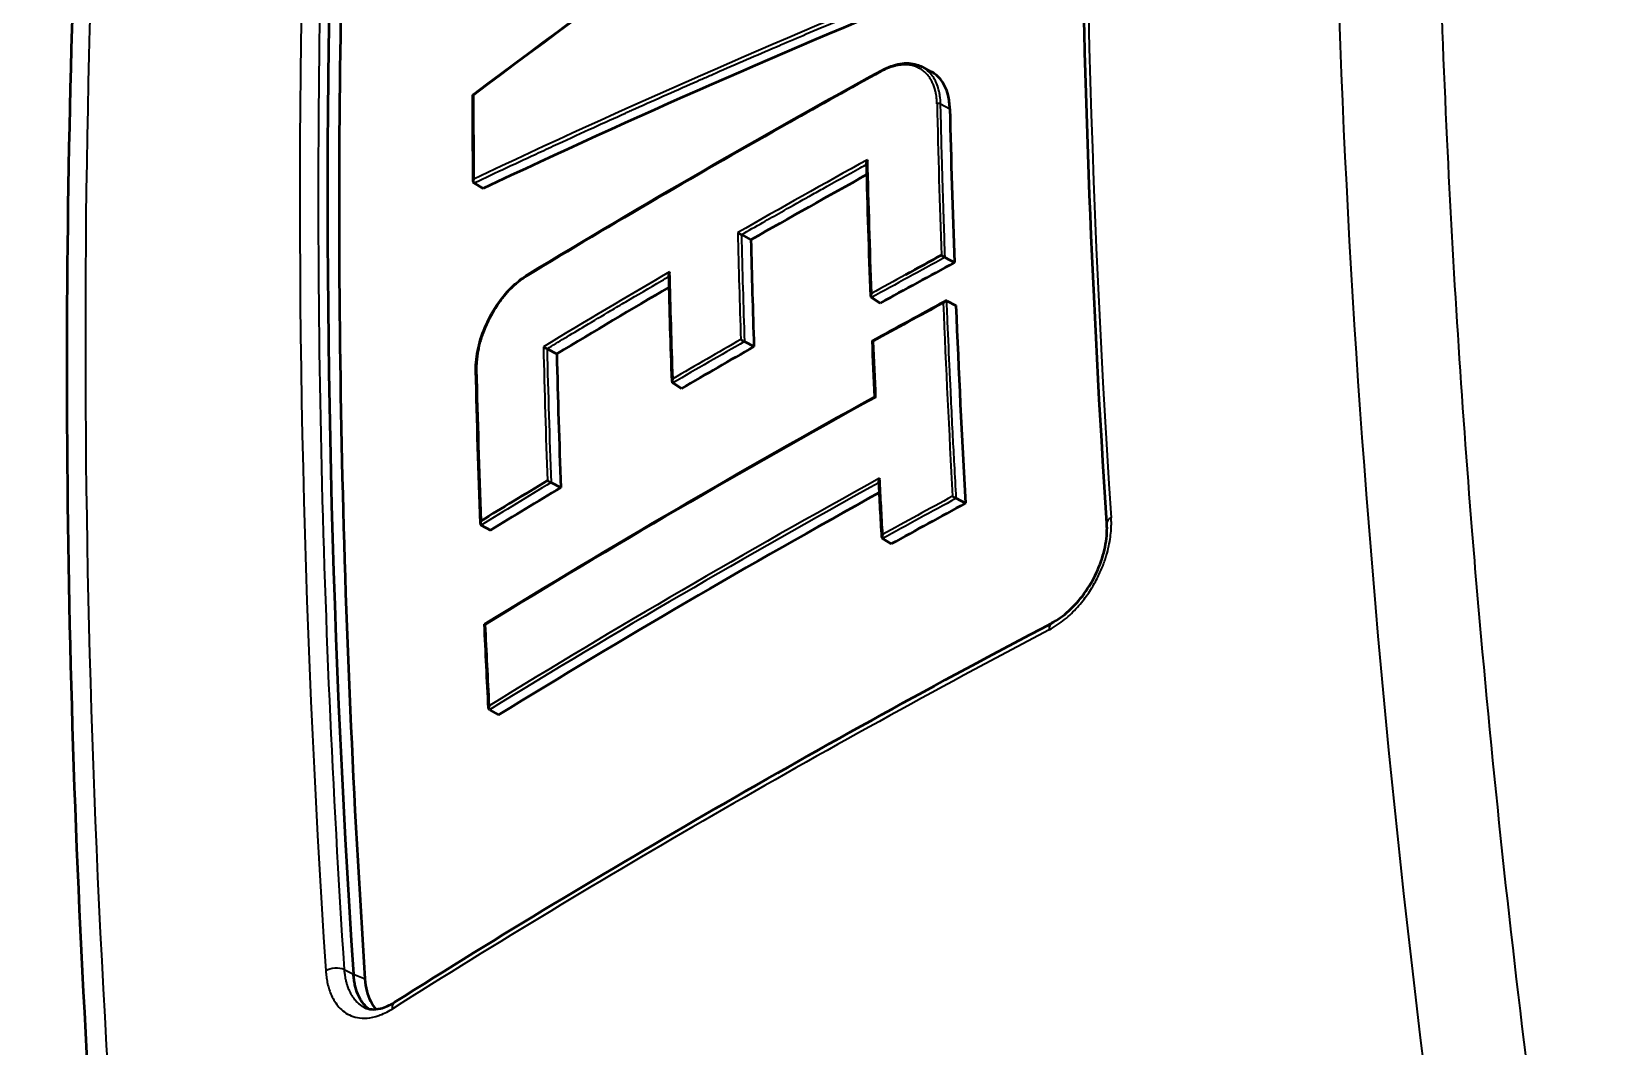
# Model space of a CAD drawing. Header units: millimetres. Extents: x 40 to 2195, y 40 to 1687.
# Drawn here: x 384.2 to 445.6, y 350.1 to 389.5 of the extents above; entities that cross this region are included whole.
import ezdxf

# ---------------------------------------------------------------- set-up
doc = ezdxf.new("R2010")
doc.units = ezdxf.units.MM
doc.header["$LTSCALE"] = 8
doc.layers.add('Visible (ISO)', color=7, linetype='Continuous', lineweight=50)
doc.layers.add('Visible Narrow (ISO)', color=7, linetype='Continuous', lineweight=35)

msp = doc.modelspace()

# ---------------------------------------------------------------- linework, layer by layer
at = {"layer": 'Visible (ISO)'}
for p, q in [((418.703, 388.094), (419.056, 387.907)), ((418.87, 387.984), (418.87, 387.984)), ((401.342, 383.596), (401.697, 383.38)), ((411.702, 381.594), (412.069, 381.392)), ((419.593, 380.715), (419.951, 380.513)), ((416.738, 379.153), (417.073, 378.939)), ((419.658, 379.024), (420.014, 378.853)), ((411.824, 377.451), (412.191, 377.254)), ((404.174, 377.173), (404.55, 376.976)), ((409.043, 375.846), (409.388, 375.636)), ((404.331, 371.99), (404.707, 371.8)), ((420.025, 371.377), (420.383, 371.185)), ((401.625, 370.341), (401.981, 370.138)), ((417.169, 369.814), (417.505, 369.61)), ((401.94, 363.183), (402.295, 362.987)), ((397.097, 351.654), (397.097, 351.654)), ((397.776, 351.38), (397.776, 351.38))]:
    msp.add_line(p, q, dxfattribs=at)
for centre, major_axis, ratio, start_param, end_param in [((717.722, 196.945), (-227.724, 394.43), 0.57735, 0.646719, 0.864446), ((692.378, 224.341), (397.211, -38.447), 0.505475, 2.375229, 2.439367), ((401.404, 386.961), (-0.0999, 0.0498), 0.039473, 5.549792, 6.302786), ((741.531, 210.692), (-227.599, 394.212), 0.57735, 0.812272, 0.828039), ((416.652, 384.456), (-0.07, -0.123), 0.56258, 4.714149, 5.53578), ((401.412, 383.709), (-0.071, -0.113), 0.61775, 4.756208, 6.292357), ((692.199, 216.086), (398.151, -2.07), 0.580829, 2.338459, 2.354229), ((411.632, 381.635), (-0.101, 0.057), 0.010373, 0.820209, 2.346173), ((733.947, 206.313), (-227.698, 394.384), 0.57735, 0.814334, 0.825281), ((692.352, 215.358), (398.148, 2.575), 0.572809, 2.320548, 2.330505), ((692.277, 226.782), (398.742, 14.339), 0.552373, 2.304281, 2.309077), ((419.52, 380.758), (-0.102, 0.058), 0.004606, 0.828958, 2.376175), ((403.469, 379.952), (-0.0518, 0.0855), 0.591215, 6.282773, 6.283152), ((408.992, 380.111), (-0.069, -0.123), 0.570501, 4.728497, 5.515714), ((692.198, 216.085), (398.151, -2.125), 0.580735, 2.365548, 2.381244), ((416.809, 379.275), (-0.07, -0.123), 0.558484, 4.726395, 6.253832), ((419.59, 378.9), (0.07, 0.123), 0.55419, 0.039014, 1.575454), ((741.531, 210.692), (-227.599, 394.212), 0.57735, 0.832412, 0.852503), ((404.105, 377.212), (-0.101, 0.056), 0.022033, 0.789845, 2.325883), ((692.322, 215.505), (398.153, 1.704), 0.574511, 2.348754, 2.358707), ((411.752, 377.493), (-0.102, 0.057), 0.015089, 0.817782, 2.354216), ((416.88, 377.418), (-0.102, 0.058), 0.011135, 6.2763, 6.289868), ((416.88, 377.418), (-0.102, 0.058), 0.011135, 0.006874, 0.836955), ((726.363, 201.935), (-227.652, 394.305), 0.57735, 0.814339, 0.828029), ((401.52, 376.332), (-0.1, -0.0023), 0.561628, 6.282791, 6.283184), ((409.113, 375.969), (-0.068, -0.124), 0.567267, 4.723129, 6.259927), ((416.971, 375.252), (-0.103, 0.058), 0.013268, 0.008071, 0.840872), ((692.356, 215.36), (398.147, 2.717), 0.57305, 2.374242, 2.384199), ((692.277, 226.782), (398.742, 14.339), 0.552373, 2.358128, 2.363016), ((404.262, 372.031), (-0.102, 0.055), 0.027928, 0.810087, 2.335893), ((417.122, 372.117), (-0.069, -0.123), 0.552846, 4.722475, 5.559133), ((692.277, 226.782), (398.742, 14.339), 0.552373, 2.363016, 2.367489), ((692.317, 205.914), (397.649, -0.004), 0.577357, 2.335388, 2.38816), ((692.641, 214.054), (398.014, 10.654), 0.558105, 2.309042, 2.318999), ((419.95, 371.42), (-0.103, 0.058), 0.015075, 0.857784, 2.393826), ((401.693, 370.465), (-0.067, -0.125), 0.574329, 4.71996, 6.267139), ((417.239, 369.937), (-0.068, -0.124), 0.551149, 4.724542, 6.26058), ((401.856, 366.443), (-0.103, 0.054), 0.036601, 6.261648, 7.083529), ((423.959, 366.105), (-0.233, 0.442), 0.550686, 0.00004, 0.000109), ((402.006, 363.307), (-0.066, -0.125), 0.568869, 4.736245, 6.272288)]:
    msp.add_ellipse(centre, major_axis=major_axis, ratio=ratio, start_param=start_param, end_param=end_param, dxfattribs=at)
for points, knots in [([(425.857, 370.412), (424.731, 387.488), (424.55, 404.142), (425.807, 430.394), (426.685, 440.393), (427.945, 450.102)], [0, 0, 0, 0, 6.052366, 6.052366, 9.921627, 9.921627, 9.921627, 9.921627]), ([(389.441, 315.745), (387.277, 333.334), (386.018, 350.579), (385.342, 383.905), (385.921, 400.061), (388.508, 426.858), (390.098, 437.858), (392.172, 448.43)], [0, 0, 0, 0, 6.038651, 6.038651, 12.069741, 12.069741, 16.50056, 16.50056, 16.50056, 16.50056]), ([(397.135, 352.752), (396.213, 366.723), (395.926, 380.375), (396.622, 406.921), (397.605, 419.796), (399.219, 432.215)], [-9.905789, -9.905789, -9.905789, -9.905789, -4.95291, -4.95291, -0.00002, -0.00002, -0.00002, -0.00002]), ([(417.138, 387.959), (417.377, 388.091), (417.621, 388.179), (418.081, 388.252), (418.303, 388.239), (418.571, 388.155), (418.639, 388.127), (418.703, 388.093)], [0, 0, 0, 0, 0.0977823, 0.0977823, 0.1938618, 0.1938618, 0.2277757, 0.2277757, 0.2277757, 0.2277757]), ([(419.775, 386.471), (419.77, 386.659), (419.747, 386.835), (419.707, 386.998), (419.676, 387.121), (419.635, 387.235), (419.584, 387.341), (419.568, 387.374), (419.551, 387.406), (419.533, 387.437), (419.457, 387.567), (419.366, 387.678), (419.261, 387.768), (419.208, 387.812), (419.152, 387.852), (419.093, 387.886), (419.081, 387.893), (419.069, 387.9), (419.056, 387.907)], [0.000001, 0.000001, 0.000001, 0.000001, 0.0680219, 0.0680219, 0.0680219, 0.1196177, 0.1196177, 0.1196177, 0.1359044, 0.1359044, 0.1359044, 0.2038968, 0.2038968, 0.2038968, 0.237701, 0.237701, 0.237701, 0.2445835, 0.2445835, 0.2445835, 0.2445835]), ([(401.42, 376.331), (401.414, 376.605), (401.446, 376.903), (401.581, 377.499), (401.683, 377.805), (401.943, 378.388), (402.104, 378.673), (402.464, 379.189), (402.668, 379.426), (403.053, 379.787), (403.235, 379.927), (403.417, 380.038)], [0.0001729, 0.0001729, 0.0001729, 0.0001729, 0.0982136, 0.0982136, 0.1944993, 0.1944993, 0.2904692, 0.2904692, 0.3862895, 0.3862895, 0.4645523, 0.4645523, 0.4645523, 0.4645523]), ([(423.725, 366.547), (423.946, 366.663), (424.172, 366.824), (424.596, 367.208), (424.799, 367.436), (425.161, 367.935), (425.324, 368.213), (425.589, 368.786), (425.693, 369.088), (425.83, 369.673), (425.865, 369.963), (425.863, 370.291), (425.861, 370.352), (425.857, 370.412)], [0, 0, 0, 0, 0.0948253, 0.0948253, 0.1880271, 0.1880271, 0.2825819, 0.2825819, 0.3779728, 0.3779728, 0.473087, 0.473087, 0.4954061, 0.4954061, 0.4954061, 0.4954061]), ([(397.265, 351.594), (397.259, 351.599), (397.252, 351.604), (397.164, 351.676), (397.09, 351.755), (396.999, 351.88), (396.976, 351.916), (396.914, 352.018), (396.879, 352.089), (396.8, 352.275), (396.763, 352.396), (396.72, 352.59), (396.708, 352.657), (396.688, 352.794), (396.681, 352.864), (396.676, 352.936)], [0.2615964, 0.2615964, 0.2615964, 0.2615964, 0.265608, 0.265608, 0.3174704, 0.3174704, 0.3369302, 0.3369302, 0.3709684, 0.3709684, 0.4219804, 0.4219804, 0.447385, 0.447385, 0.4727519, 0.4727519, 0.4727519, 0.4727519]), ([(397.553, 351.579), (397.479, 351.664), (397.413, 351.763), (397.294, 351.997), (397.244, 352.132), (397.17, 352.427), (397.146, 352.586), (397.135, 352.752)], [-0.1729625, -0.1729625, -0.1729625, -0.1729625, -0.118523, -0.118523, -0.0591371, -0.0591371, -0.0000082, -0.0000082, -0.0000082, -0.0000082]), ([(397.097, 351.654), (397.184, 351.611), (397.278, 351.585), (397.485, 351.569), (397.597, 351.578), (397.887, 351.647), (398.078, 351.729), (398.272, 351.852)], [0, 0, 0, 0, 0.0723928, 0.0723928, 0.1392666, 0.1392666, 0.2321077, 0.2321077, 0.2321077, 0.2321077])]:
    msp.add_open_spline(points, degree=3, knots=knots, dxfattribs=at)
for points in [[(401.304, 387.011), (407.088, 391.384), (413.073, 395.652), (419.24, 399.804)], [(403.417, 380.038), (407.878, 382.742), (412.454, 385.384), (417.138, 387.96)], [(401.313, 383.659), (401.306, 384.778), (401.303, 385.896), (401.304, 387.01)], [(416.711, 379.21), (416.649, 380.943), (416.596, 382.671), (416.554, 384.393)], [(409.015, 375.906), (408.968, 377.29), (408.928, 378.671), (408.894, 380.049)], [(416.777, 377.476), (417.713, 377.992), (418.653, 378.505), (419.597, 379.017)], [(416.869, 375.31), (416.837, 376.033), (416.806, 376.755), (416.777, 377.476)], [(401.595, 370.403), (401.524, 372.386), (401.466, 374.361), (401.42, 376.33)], [(401.753, 366.497), (406.653, 369.512), (411.695, 372.452), (416.869, 375.31)], [(417.143, 369.869), (417.102, 370.597), (417.063, 371.323), (417.025, 372.049)], [(398.272, 351.852), (406.364, 356.966), (414.865, 361.874), (423.722, 366.545)], [(401.91, 363.243), (401.854, 364.33), (401.801, 365.414), (401.753, 366.497)]]:
    msp.add_open_spline(points, degree=3, dxfattribs=at)
at = {"layer": 'Visible Narrow (ISO)'}
for p, q in [((419.417, 386.665), (419.775, 386.471)), ((396.317, 353.115), (396.676, 352.936)), ((396.677, 352.936), (397.135, 352.752))]:
    msp.add_line(p, q, dxfattribs=at)
for centre, major_axis, ratio, start_param, end_param in [((766.385, 226.783), (-238.777, 385.828), 0.597173, 0.561061, 0.925629), ((747.755, 214.285), (-228.211, 395.272), 0.57735, 0.646831, 0.864399), ((695.693, 185.97), (-215.007, 399.564), 0.556828, 0.595999, 0.960568), ((717.337, 196.723), (228.211, -395.272), 0.57735, 3.788423, 4.005991), ((692.572, 230.162), (-397.334, -43.289), 0.641208, 5.399185, 5.462728), ((692.386, 224.437), (397.81, -38.498), 0.505488, 2.375546, 2.439092), ((692.25, 227.816), (-398.938, -7.008), 0.565401, 5.463433, 5.475767), ((417.186, 387.872), (-0.0482, 0.0876), 0.563138, 0.000253, 0.8084), ((723.631, 200.357), (227.9, -394.735), 0.57735, 3.925476, 3.934202), ((419.347, 386.624), (0.1, 0.0023), 0.561634, 0.775357, 2.310913), ((741.462, 210.652), (-227.9, 394.735), 0.57735, 0.812272, 0.827777), ((692.25, 227.816), (-398.938, -7.008), 0.565401, 5.475767, 5.512069), ((692.258, 227.43), (398.88, 9.77), 0.560557, 2.320016, 2.337579), ((738.822, 209.127), (227.951, -394.822), 0.57735, 3.955675, 3.969367), ((733.866, 206.266), (-227.998, 394.904), 0.57735, 0.814077, 0.825023), ((733.763, 206.406), (-227.828, 394.598), 0.57736, 0.814284, 0.825238), ((692.061, 215.533), (398.23, 2.576), 0.57281, 2.320588, 2.330467), ((403.469, 379.952), (-0.0518, 0.0855), 0.591215, 6.283152, 7.057591), ((692.258, 227.43), (398.88, 9.77), 0.560557, 2.346941, 2.364504), ((731.226, 204.742), (227.998, -394.904), 0.57735, 3.95567, 3.966616), ((692.277, 226.782), (398.742, 14.339), 0.552373, 2.309077, 2.313642), ((691.511, 238.294), (-397.893, -26.275), 0.526665, 5.429704, 5.439071), ((741.462, 210.652), (-227.9, 394.735), 0.57735, 0.83267, 0.852245), ((726.271, 201.881), (-227.951, 394.822), 0.57735, 0.814082, 0.827774), ((692.273, 226.913), (398.774, 13.425), 0.554026, 2.332473, 2.341831), ((692.234, 215.556), (398.532, 1.706), 0.574511, 2.348796, 2.358664), ((738.822, 209.127), (227.951, -394.822), 0.57735, 3.974249, 3.979933), ((726.162, 202.033), (-227.779, 394.498), 0.577371, 0.81428, 0.827978), ((401.52, 376.332), (-0.1, -0.0023), 0.561628, 5.516312, 6.282792), ((723.631, 200.357), (227.9, -394.735), 0.57735, 3.953865, 3.96937), ((692.298, 209.043), (-398.441, 0.001), 0.577351, 5.475513, 5.529438), ((692.107, 215.494), (398.309, 2.717), 0.57305, 2.374282, 2.384159), ((692.317, 205.984), (398.255, 0), 0.57735, 2.333909, 2.387859), ((692.316, 205.907), (398.151, 0), 0.577351, 2.33424, 2.388111), ((738.822, 209.127), (227.951, -394.822), 0.57735, 3.988137, 3.993824), ((692.441, 214.168), (398.227, 10.66), 0.558106, 2.309083, 2.318959), ((692.639, 214.125), (398.617, 10.662), 0.558122, 2.30935, 2.318717), ((426.356, 370.445), (-0.499, -0.033), 0.529984, 5.407376, 6.283185), ((692.394, 196.433), (398.503, 0.021), 0.577315, 2.310987, 2.40134), ((723.631, 200.357), (227.9, -394.735), 0.57735, 3.979945, 3.988151), ((423.959, 366.105), (-0.233, 0.442), 0.550686, 0.000111, 0.893752), ((395.976, 352.905), (-0.499, -0.033), 0.529989, 3.925505, 5.515199), ((398.539, 351.429), (-0.267, 0.423), 0.602836, 0, 0.848357)]:
    msp.add_ellipse(centre, major_axis=major_axis, ratio=ratio, start_param=start_param, end_param=end_param, dxfattribs=at)
for points, knots in [([(445.551, 477.057), (444.39, 471.493), (443.373, 465.826), (442.5, 460.052), (442.491, 459.994), (442.482, 459.935), (442.473, 459.877), (441.594, 454.042), (440.86, 448.099), (440.275, 442.058), (440.168, 440.947), (440.065, 439.833), (439.968, 438.716), (439.535, 433.756), (439.201, 428.733), (438.966, 423.65), (438.857, 421.298), (438.769, 418.933), (438.703, 416.555), (438.594, 412.638), (438.542, 408.688), (438.549, 404.708), (438.554, 401.051), (438.609, 397.367), (438.712, 393.659), (438.79, 390.881), (438.894, 388.088), (439.026, 385.282), (439.262, 380.269), (439.585, 375.213), (439.996, 370.121), (440.121, 368.561), (440.255, 366.996), (440.397, 365.429), (440.978, 359.02), (441.695, 352.556), (442.548, 346.034), (442.584, 345.757), (442.621, 345.479), (442.658, 345.202)], [0.0000012, 0.0000012, 0.0000012, 0.0000012, 0.1414246, 0.1414246, 0.1414246, 0.1428571, 0.1428571, 0.1428571, 0.2857143, 0.2857143, 0.2857143, 0.3119807, 0.3119807, 0.3119807, 0.4285714, 0.4285714, 0.4285714, 0.482534, 0.482534, 0.482534, 0.5714286, 0.5714286, 0.5714286, 0.6530896, 0.6530896, 0.6530896, 0.7142857, 0.7142857, 0.7142857, 0.8236304, 0.8236304, 0.8236304, 0.8571429, 0.8571429, 0.8571429, 0.9941772, 0.9941772, 0.9941772, 0.9999988, 0.9999988, 0.9999988, 0.9999988]), ([(401.342, 383.596), (402.206, 384.005), (403.047, 384.398), (403.862, 384.776), (404.109, 384.89), (404.353, 385.003), (404.595, 385.114), (405.059, 385.328), (405.513, 385.536), (405.96, 385.739), (406.383, 385.932), (406.8, 386.12), (407.21, 386.305), (407.242, 386.32), (407.275, 386.334), (407.307, 386.349), (407.368, 386.376), (407.429, 386.404), (407.489, 386.431), (407.525, 386.447), (407.56, 386.463), (407.595, 386.478), (408.006, 386.663), (408.41, 386.843), (408.812, 387.022), (409.218, 387.203), (409.621, 387.381), (410.023, 387.557), (410.156, 387.616), (410.289, 387.674), (410.422, 387.733), (410.567, 387.796), (410.713, 387.86), (410.858, 387.924), (411.256, 388.097), (411.653, 388.27), (412.053, 388.443), (412.435, 388.608), (412.819, 388.774), (413.206, 388.94), (413.21, 388.942), (413.214, 388.943), (413.218, 388.945), (413.548, 389.086), (413.881, 389.228), (414.217, 389.371), (414.627, 389.545), (415.042, 389.721), (415.465, 389.899), (415.689, 389.993), (415.917, 390.089), (416.146, 390.185), (416.702, 390.417), (417.273, 390.655), (417.858, 390.896), (418.34, 391.095), (418.832, 391.297), (419.333, 391.501)], [0, 0, 0, 0, 0.127896, 0.127896, 0.127896, 0.1666667, 0.1666667, 0.1666667, 0.240897, 0.240897, 0.240897, 0.3112393, 0.3112393, 0.3112393, 0.3167755, 0.3167755, 0.3167755, 0.3272358, 0.3272358, 0.3272358, 0.3333333, 0.3333333, 0.3333333, 0.4042537, 0.4042537, 0.4042537, 0.4761567, 0.4761567, 0.4761567, 0.5, 0.5, 0.5, 0.5261369, 0.5261369, 0.5261369, 0.5976218, 0.5976218, 0.5976218, 0.6659806, 0.6659806, 0.6659806, 0.6666667, 0.6666667, 0.6666667, 0.7248598, 0.7248598, 0.7248598, 0.795667, 0.795667, 0.795667, 0.8333333, 0.8333333, 0.8333333, 0.9245985, 0.9245985, 0.9245985, 1, 1, 1, 1]), ([(419.278, 386.664), (419.277, 386.715), (419.275, 386.765), (419.267, 386.863), (419.261, 386.911), (419.249, 386.999), (419.242, 387.038), (419.225, 387.122), (419.215, 387.166), (419.2, 387.221), (419.197, 387.232), (419.178, 387.296), (419.16, 387.347), (419.12, 387.447), (419.098, 387.495), (419.057, 387.573), (419.039, 387.605), (419.004, 387.661), (418.987, 387.686), (418.928, 387.767), (418.883, 387.819), (418.785, 387.914), (418.732, 387.956), (418.666, 387.999), (418.657, 388.005), (418.639, 388.016), (418.63, 388.021), (418.568, 388.057), (418.511, 388.084), (418.392, 388.127), (418.33, 388.144), (418.236, 388.161), (418.206, 388.165), (418.166, 388.17), (418.157, 388.171), (418.098, 388.175), (418.048, 388.177), (417.945, 388.174), (417.893, 388.17), (417.789, 388.156), (417.736, 388.146), (417.676, 388.132), (417.668, 388.131), (417.628, 388.121), (417.596, 388.112), (417.52, 388.09), (417.477, 388.075), (417.389, 388.042), (417.345, 388.024), (417.258, 387.984), (417.214, 387.963), (417.152, 387.931), (417.135, 387.922), (417.117, 387.913)], [0, 0, 0, 0, 0.040178, 0.040178, 0.080849, 0.080849, 0.115497, 0.115497, 0.156185, 0.156185, 0.166667, 0.166667, 0.21691, 0.21691, 0.267346, 0.267346, 0.303115, 0.303115, 0.333333, 0.333333, 0.405084, 0.405084, 0.477262, 0.477262, 0.489716, 0.489716, 0.5, 0.5, 0.567738, 0.567738, 0.635222, 0.635222, 0.666667, 0.666667, 0.676267, 0.676267, 0.726259, 0.726259, 0.776243, 0.776243, 0.82595, 0.82595, 0.833333, 0.833333, 0.863337, 0.863337, 0.903844, 0.903844, 0.944306, 0.944306, 0.984213, 0.984213, 1, 1, 1, 1]), ([(419.417, 386.665), (419.415, 386.769), (419.407, 386.87), (419.387, 387.009), (419.38, 387.051), (419.36, 387.152), (419.345, 387.21), (419.302, 387.356), (419.271, 387.439), (419.208, 387.571), (419.181, 387.622), (419.133, 387.697), (419.116, 387.723), (419.043, 387.823), (418.982, 387.889), (418.868, 387.989), (418.817, 388.026), (418.755, 388.064), (418.747, 388.069), (418.727, 388.081), (418.715, 388.087), (418.703, 388.093)], [0.0000115, 0.0000115, 0.0000115, 0.0000115, 0.0801953, 0.0801953, 0.1150105, 0.1150105, 0.1666667, 0.1666667, 0.2474355, 0.2474355, 0.302298, 0.302298, 0.3333333, 0.3333333, 0.4241811, 0.4241811, 0.4895035, 0.4895035, 0.5, 0.5, 0.5140122, 0.5140122, 0.5140122, 0.5140122]), ([(419.593, 380.715), (419.577, 381.17), (419.561, 381.631), (419.546, 382.096), (419.543, 382.178), (419.54, 382.261), (419.537, 382.344), (419.534, 382.434), (419.532, 382.525), (419.529, 382.615), (419.518, 382.962), (419.507, 383.31), (419.496, 383.663), (419.487, 383.962), (419.479, 384.264), (419.47, 384.572), (419.47, 384.586), (419.47, 384.6), (419.469, 384.613), (419.456, 385.11), (419.442, 385.622), (419.43, 386.146), (419.425, 386.318), (419.421, 386.491), (419.417, 386.665)], [0, 0, 0, 0, 0.243001, 0.243001, 0.243001, 0.286188, 0.286188, 0.286188, 0.333333, 0.333333, 0.333333, 0.513828, 0.513828, 0.513828, 0.666667, 0.666667, 0.666667, 0.67343, 0.67343, 0.67343, 0.919387, 0.919387, 0.919387, 1, 1, 1, 1]), ([(411.702, 381.594), (411.974, 381.75), (412.25, 381.907), (412.764, 382.199), (413, 382.333), (413.56, 382.65), (413.887, 382.834), (414.26, 383.043), (414.302, 383.067), (414.51, 383.184), (414.68, 383.279), (415.322, 383.638), (415.808, 383.908), (416.39, 384.23), (416.473, 384.276), (416.556, 384.322)], [0, 0, 0, 0, 0.1815328, 0.1815328, 0.3333333, 0.3333333, 0.5385187, 0.5385187, 0.5638259, 0.5638259, 0.6666667, 0.6666667, 0.9491415, 0.9491415, 0.9954973, 0.9954973, 0.9954973, 0.9954973]), ([(403.396, 379.991), (403.354, 379.965), (403.312, 379.937), (403.228, 379.88), (403.186, 379.85), (403.108, 379.791), (403.073, 379.763), (402.997, 379.7), (402.956, 379.664), (402.905, 379.617), (402.894, 379.608), (402.833, 379.551), (402.783, 379.502), (402.684, 379.399), (402.636, 379.345), (402.553, 379.25), (402.52, 379.21), (402.458, 379.134), (402.431, 379.099), (402.339, 378.978), (402.276, 378.889), (402.157, 378.707), (402.099, 378.613), (402.036, 378.5), (402.027, 378.484), (402.01, 378.454), (402.003, 378.44), (401.946, 378.335), (401.9, 378.242), (401.814, 378.055), (401.774, 377.961), (401.72, 377.821), (401.703, 377.777), (401.682, 377.719), (401.678, 377.705), (401.649, 377.62), (401.626, 377.549), (401.585, 377.408), (401.566, 377.337), (401.533, 377.197), (401.519, 377.127), (401.504, 377.049), (401.502, 377.038), (401.493, 376.987), (401.487, 376.946), (401.473, 376.851), (401.467, 376.797), (401.457, 376.69), (401.453, 376.637), (401.448, 376.532), (401.447, 376.481), (401.447, 376.41), (401.447, 376.389), (401.447, 376.369)], [0, 0, 0, 0, 0.040185, 0.040185, 0.080863, 0.080863, 0.115475, 0.115475, 0.156169, 0.156169, 0.166667, 0.166667, 0.216934, 0.216934, 0.267397, 0.267397, 0.303094, 0.303094, 0.333333, 0.333333, 0.405153, 0.405153, 0.477396, 0.477396, 0.489696, 0.489696, 0.5, 0.5, 0.567711, 0.567711, 0.635156, 0.635156, 0.666667, 0.666667, 0.676248, 0.676248, 0.726214, 0.726214, 0.776172, 0.776172, 0.825855, 0.825855, 0.833333, 0.833333, 0.863319, 0.863319, 0.90382, 0.90382, 0.944276, 0.944276, 0.984176, 0.984176, 1, 1, 1, 1]), ([(404.174, 377.173), (404.396, 377.307), (404.622, 377.443), (404.851, 377.58), (405.115, 377.739), (405.383, 377.899), (405.654, 378.061), (405.979, 378.255), (406.31, 378.452), (406.648, 378.652), (406.838, 378.765), (407.031, 378.879), (407.226, 378.994), (407.673, 379.257), (408.135, 379.529), (408.611, 379.807), (408.705, 379.862), (408.8, 379.918), (408.896, 379.973)], [0, 0, 0, 0, 0.1549497, 0.1549497, 0.1549497, 0.3333333, 0.3333333, 0.3333333, 0.5469028, 0.5469028, 0.5469028, 0.6666667, 0.6666667, 0.6666667, 0.9407112, 0.9407112, 0.9407112, 0.9950918, 0.9950918, 0.9950918, 0.9950918]), ([(420.025, 371.377), (420.001, 371.807), (419.977, 372.244), (419.954, 372.686), (419.934, 373.047), (419.915, 373.412), (419.896, 373.779), (419.875, 374.203), (419.853, 374.632), (419.832, 375.067), (419.828, 375.161), (419.823, 375.255), (419.819, 375.35), (419.804, 375.663), (419.789, 375.981), (419.774, 376.304), (419.746, 376.925), (419.718, 377.565), (419.69, 378.221), (419.679, 378.486), (419.668, 378.754), (419.658, 379.024)], [0, 0, 0, 0, 0.183645, 0.183645, 0.183645, 0.333333, 0.333333, 0.333333, 0.506027, 0.506027, 0.506027, 0.543198, 0.543198, 0.543198, 0.666667, 0.666667, 0.666667, 0.904151, 0.904151, 0.904151, 1, 1, 1, 1]), ([(396.317, 353.115), (396.32, 353.073), (396.324, 353.031), (396.331, 352.968), (396.334, 352.948), (396.341, 352.897), (396.346, 352.865), (396.357, 352.802), (396.363, 352.77), (396.379, 352.692), (396.39, 352.646), (396.409, 352.58), (396.414, 352.56), (396.432, 352.502), (396.445, 352.464), (396.469, 352.398), (396.481, 352.369), (396.509, 352.302), (396.527, 352.263), (396.561, 352.197), (396.576, 352.17), (396.613, 352.108), (396.635, 352.073), (396.68, 352.01), (396.701, 351.982), (396.75, 351.923), (396.778, 351.892), (396.835, 351.836), (396.864, 351.81), (396.927, 351.759), (396.96, 351.735), (397.028, 351.691), (397.062, 351.672), (397.097, 351.654)], [0, 0, 0, 0, 0.0567684, 0.0567684, 0.0833333, 0.0833333, 0.125, 0.125, 0.1666667, 0.1666667, 0.2251089, 0.2251089, 0.25, 0.25, 0.2974486, 0.2974486, 0.3333333, 0.3333333, 0.381864, 0.381864, 0.4166667, 0.4166667, 0.4619202, 0.4619202, 0.5, 0.5, 0.5435125, 0.5435125, 0.5833333, 0.5833333, 0.625, 0.625, 0.662182, 0.662182, 0.662182, 0.662182])]:
    msp.add_open_spline(points, degree=3, knots=knots, dxfattribs=at)
for points in [[(398.402, 432.711), (397.595, 426.494), (396.295, 413.825), (395.296, 394.176), (395.25, 373.944), (395.856, 360.108), (396.317, 353.115)], [(423.623, 366.282), (423.841, 366.397), (424.24, 366.671), (424.735, 367.154), (425.126, 367.657), (425.427, 368.15), (425.651, 368.618), (425.812, 369.052), (425.92, 369.444), (425.988, 369.798), (426.023, 370.106), (426.034, 370.378), (426.029, 370.547), (426.023, 370.627)], [(395.605, 353.065), (395.61, 352.993), (395.624, 352.848), (395.66, 352.627), (395.717, 352.396), (395.799, 352.163), (395.913, 351.932), (396.064, 351.71), (396.261, 351.511), (396.509, 351.348), (396.818, 351.242), (397.195, 351.218), (397.645, 351.309), (397.989, 351.472), (398.171, 351.588)]]:
    msp.add_open_spline(points, degree=3, dxfattribs=at)

doc.saveas('drawing.dxf')
